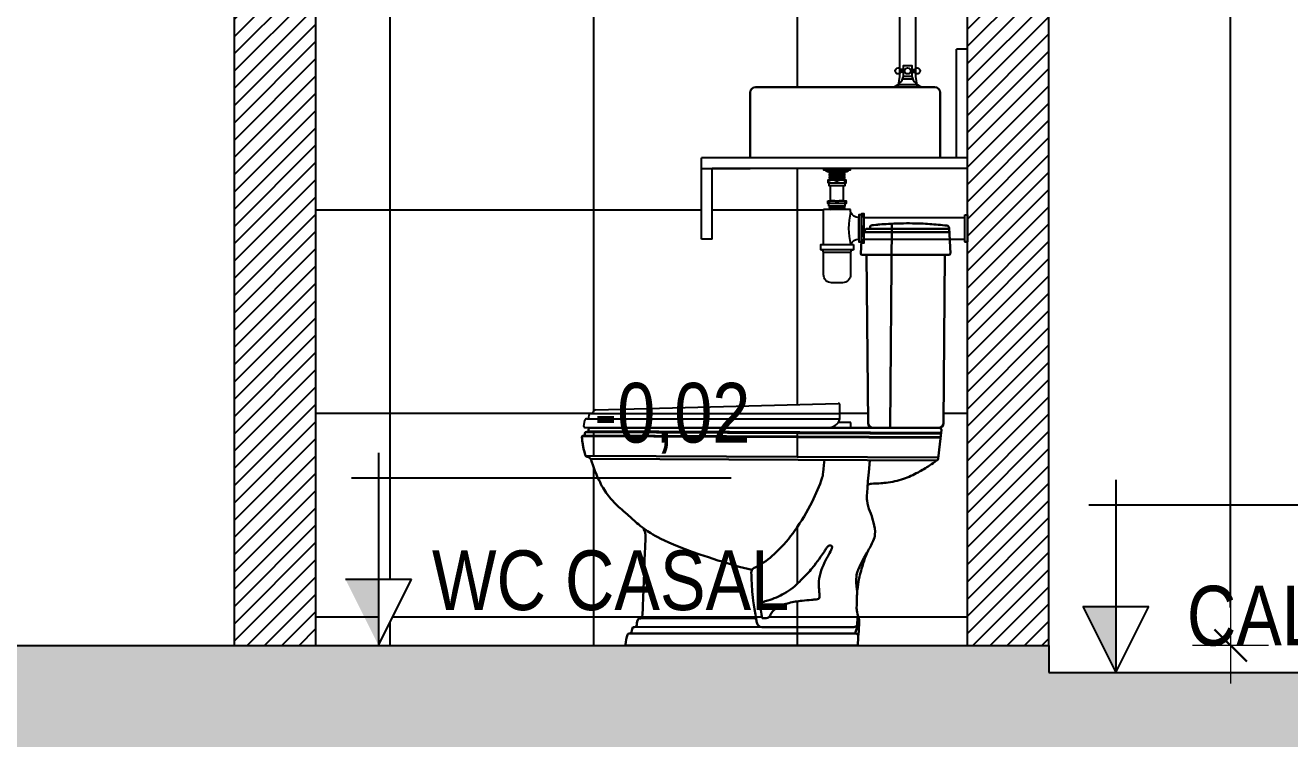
# Model space of a CAD drawing. Header units: millimetres. Extents: x -178 to 521, y -135 to 750.
# Drawn here: x -78.841 to -76.512, y 726.471 to 727.786 of the extents above; entities that cross this region are included whole.
import ezdxf
from ezdxf.enums import TextEntityAlignment as Align

# ---------------------------------------------------------------- set-up
doc = ezdxf.new("R2010")
doc.units = ezdxf.units.MM
doc.header["$LTSCALE"] = 20
doc.header["$MEASUREMENT"] = 0
doc.header["$PDSIZE"] = -5
doc.linetypes.add('CONTINU', pattern=[0])
doc.layers.get('0').update_dxf_attribs({"linetype": 'CONTINUOUS'})
doc.layers.get('Defpoints').update_dxf_attribs({"linetype": 'CONTINUOUS'})
for name, color, linetype in [('COTAS', 7, 'CONTINUOUS'), ('E-hatch', 8, 'CONTINUOUS'), ('E-pen-y', 2, 'CONTINUOUS'), ('E-txt-g', 3, 'CONTINUOUS'), ('IDECOR', 1, 'CONTINUOUS'), ('IPONTO', 2, 'CONTINUOUS')]:
    doc.layers.add(name, color=color, linetype=linetype)
for name, color, linetype, lineweight in [('E-Pen-C', 4, 'CONTINUOUS', 15), ('E-Pen-G', 3, 'CONTINUOUS', 30), ('E-Txt-W', 7, 'CONTINUOUS', 20), ('ICASA', 3, 'CONTINUOUS', 30)]:
    doc.layers.add(name, color=color, linetype=linetype, lineweight=lineweight)
doc.styles.add('F2', font='ARIALN.TTF')
doc.styles.add('REG60', font='romans.shx', dxfattribs={"width": 0.8, "height": 0.15})
doc.styles.add('REG80', font='romans.shx', dxfattribs={"width": 0.8, "height": 0.2})
doc.dimstyles.new('DIMENSION-1', dxfattribs={"dimtxt": 0.11, "dimasz": 0.07, "dimexe": 1, "dimexo": 0, "dimgap": 0.12, "dimtad": 1, "dimzin": 7, "dimdsep": 46, "dimtxsty": 'F2', "dimblk1": 'TRACO', "dimblk2": 'TRACO', "dimsah": 1, "dimcen": 1, "dimse1": 1, "dimse2": 1, "dimclrd": 256, "dimclre": 256, "dimclrt": 6, "dimadec": 0, "dimazin": 0, "dimtfac": 1, "dimtix": 1, "dimtmove": 2, "dimatfit": 3, "dimldrblk": 'TRACO', "dimfxl": 1, "dimtolj": 1, "dimtzin": 0, "dimarcsym": 0})

# ---------------------------------------------------------------- blocks, each defined once
blk = doc.blocks.new('TXT-AMB75')
at = {"layer": 'E-txt-g', "style": 'REG80', "width": 0.8, "flags": 8}
blk.add_attdef('TXT', text='', height=0.2, dxfattribs=at).set_placement((0.005463661478557924, 0.296436308342237), align=Align.CENTER)
at = {"layer": 'E-Txt-W', "style": 'REG60', "width": 0.8, "flags": 8}
blk.add_attdef('TXT', text='', height=0.15, dxfattribs=at).set_placement((0.005463661478557924, 0.02707014850066969), align=Align.CENTER)
blk = doc.blocks.new('VASO LATERAL')
at = {"layer": 'ICASA', "color": 8}
for p, q in [((0.2105321200656221, 0.7713477813616691), (0.2105321200656221, 0.7699474878619412)), ((0.2470823704713752, 0.4008826003203012), (0.2502196928769393, 0.7769527278375108)), ((0.3582049771107307, 0.7222977518468952), (0.3558612324356858, 0.7691726453488172)), ((0.1932330375093301, 0.7222977518468952), (0.1952191212310339, 0.7580472588393832)), ((0.1998780725011642, 0.7613094433262404), (0.3562543925367976, 0.7613094433262404)), ((0.2007146200655683, 0.7645924878619326), (0.2007146200655683, 0.7632537378618736)), ((0.2033921200656863, 0.7672699878618232), (0.207854620065504, 0.7672699878618232)), ((0.207854620065504, 0.7672699878618232), (0.3559563653100071, 0.7672699878618232)), ((0.3555308177233059, 0.719486543877565), (0.1959071968965276, 0.719486543877565)), ((0.2068170510024032, 0.4097913719259623), (0.2036776682400472, 0.719486543877565)), ((0.3455477492138783, 0.4098075214531036), (0.3481312113517419, 0.719486543877565)), ((0.3381576061335494, 0.4008826003203012), (-0.3045520390601411, 0.4008826003203012)), ((0.3365480623769912, 0.4008826003203012), (0.2158165886228147, 0.4008826003203012)), ((0.312538324772035, 0.4008826003203012), (0.3381576061335494, 0.4008826003203012)), ((0.3417175541612636, 0.397044887715424), (0.3357572162340006, 0.3443817073538185)), ((0.3400750222826758, 0.3825321279308582), (-0.3197226885472588, 0.3855973990940811)), ((0.3402307914061424, 0.3839084420836798), (-0.3166516995104445, 0.3869601697934968)), ((0.3409206234855304, 0.3900035245527533), (-0.3138415841508646, 0.3930454019053968)), ((0.3410905525197307, 0.3915049500566283), (-0.3090153432329004, 0.3945251952358149)), ((0.3359537358351048, 0.3461180765528979), (-0.3134990272094598, 0.3491352874249287)), ((0.3329618753027574, 0.3405719272092256), (-0.3046783631259729, 0.3440119071777872)), ((-0.003830307640797059, 0.05039068759253951), (-0.211135970686442, 0.05052758544286462)), ((0.01118983989543665, 0.03399454709779093), (-0.2222819328810743, 0.03414679510035512)), ((0.1807597567130728, 0.0338806396076734), (0.0116359391363261, 0.03398431816401626)), ((0.182249972440772, -0.0001203518953616367), (-0.2348135303866599, 0.0001550631424152016)), ((0.1837545726259435, 0.02188136527058759), (-0.2310739025626987, 0.02215505834544729)), ((0.182249972440772, -0.0001203518953616367), (0.185784842624102, -0.0001203518953616367))]:
    blk.add_line(p, q, dxfattribs=at)
for centre, radius, start, end in [((0.207854620065504, 0.7699474878619412), 0.002677500000000237, 270, 0), ((0.2132096200655127, 0.7713477813616691), 0.002677500000000237, 91.33221985386615, 180), ((0.2797227005871576, 0.1679043839865244), 0.6097654791761686, 93.37474567304776, 96.26815572798057), ((0.3514043001234626, 0.7689497987331606), 0.004462499999999999, 2.86240522615175, 84.81978186109691), ((0.1978924988268176, 0.7578987378618649), 0.0026775, 90, 176.8201698801254), ((0.1980310154199145, 0.7632562664888383), 0.002683605836990917, 267.0413149605865, 359.9460130557126), ((0.2033921200656863, 0.7645924878619326), 0.002677499999999327, 90, 180), ((0.1959071968965276, 0.7221640438775694), 0.0026775, 177.1375947738418, 270), ((0.3555308177233059, 0.7221640438775694), 0.0026775, 270, 2.86240522615175), ((0.2158165886228147, 0.4098826003203158), 0.009000000000000001, 180.5807879425781, 270), ((0.3365480623769912, 0.4098826003203158), 0.009000000000000001, 270, 359.5220275428508), ((0.3381576061335494, 0.3973126003203333), 0.00357, 355.699379553956, 90), ((0.331307281199301, 0.3447163481099551), 0.004462499999999999, 291.7635689332158, 355.699379553956), ((0.2126151345707825, 0.28914754379025), 0.008924999999999999, 86.95908539666375, 140.5581141539212), ((0.001629625319296224, 0.1340874091946489), 0.01, 119.8128154187781, 181.8173236203836), ((-0.003833609475819344, 0.04539068868280083), 0.005, 9.788739477926764, 89.96216375496498), ((0.0116420694696302, 0.04398431628499111), 0.01, 190.0991305169581, 269.9648757752145), ((0.1792243245194953, 0.02688435529910294), 0.005, 269.9621977354136, 355.3775812628688), ((0.1799450821028898, 0.04110301274715766), 0.007268175044979003, 276.4356889442449, 334.6513563154924), ((-0.2383280602116571, 0.001786112089916969), 0.001597355492945985, 178.3699810026578, 271.6915263072189), ((0.1837512737563287, 0.01688136635880255), 0.005, 355.5563353146697, 89.9621977354136), ((0.185784842624102, 0.001644120604737509), 0.0017644725, 270, 3.310821501249563)]:
    blk.add_arc(centre, radius, start, end, dxfattribs=at)
for points in [[(0.3518072136125596, 0.7733940722363286), (0.3201926407359537, 0.7763253924496212), (0.2884683444619753, 0.777607142146735), (0.2661392086647396, 0.7775124898208787), (0.2502196928769393, 0.7769527278375108), (0.2284713573051107, 0.7755121846331576), (0.2131473694550863, 0.774024557615121)], [(0.2130885974199686, 0.2980599765630814), (0.2399362693977167, 0.2997695234296316), (0.2718863530301263, 0.3068939267267297), (0.2986752635631404, 0.3189317130223799), (0.3200572397376931, 0.331706504131148), (0.3329618753029848, 0.3405719272092256)]]:
    blk.add_spline(points, degree=3, dxfattribs=at)
for points, knots in [([(-0.314321021520314, 0.3502056121855048), (-0.314321021520314, 0.3502056121855048), (-0.3166796930834295, 0.3603051798737624), (-0.3178521395120839, 0.365032592861894), (-0.3185864652373454, 0.3706262793538144), (-0.3203560935660477, 0.3802263039445961), (-0.3203715804882137, 0.3843532578372333), (-0.3197526841404539, 0.385947746712759), (-0.318531701089583, 0.3861600771355143), (-0.3165848252933898, 0.386861231441685), (-0.3151404631578458, 0.3884272132546585), (-0.3150045981492582, 0.3906678952989751), (-0.3144563622936545, 0.3928017227302689), (-0.3125121033174452, 0.3935134224169587), (-0.3097055483144828, 0.3938591647523708), (-0.3082788732242676, 0.3951492484462733), (-0.3083376596384966, 0.3964925282016338), (-0.3079213198925714, 0.3985944001204871), (-0.3066729231791356, 0.4006076674412498), (-0.3054325139792269, 0.4008143831487132), (-0.3045520390601411, 0.4008826003203012)], [471.7308916024088, 471.7308916024088, 471.7308916024088, 471.7308916024088, 472.1349125165615, 478.2686897053537, 488.4691376510617, 501.9545982442672, 502.9774006207317, 504.3453066467642, 506.3413727616466, 507.4931114469397, 508.8596739029438, 512.5112684009858, 514.2159502447857, 515.2421624143706, 519.0080431898014, 520.6295263060096, 523.3622718757492, 527.0346697792321, 528.2832211831143, 531.0736958601514, 531.0736958601514, 531.0736958601514, 531.0736958601514]), ([(-0.006717897523472516, 0.1395936658531127), (-0.02742383341821153, 0.1436235821876153), (-0.1632859112703642, 0.184856233129608), (-0.2119508041062232, 0.2195818918291934), (-0.2222118916167943, 0.2281690518137793), (-0.2342633727751178, 0.2394299444537182), (-0.2515546376241815, 0.2540953018652772), (-0.266454667012809, 0.2687501912381549), (-0.2798762279096678, 0.2863538438310798), (-0.2887900238142862, 0.30410814328377), (-0.2952266854699843, 0.3181821233459914), (-0.2991706660298092, 0.330300789822445), (-0.3027659945939973, 0.338635915516079), (-0.3040813304608179, 0.3441720419366447), (-0.3081687902656682, 0.346976229406323), (-0.3120288494774428, 0.3476142877082111), (-0.3138140390158384, 0.349397713849612), (-0.31426976305967, 0.3501195811485331), (-0.314321021520314, 0.3502056121855048)], [269.101576933666, 269.101576933666, 269.101576933666, 269.101576933666, 270.3207001886179, 276.3851300845929, 282.3657861807868, 312.3364999524823, 332.5228683824365, 357.1887622207803, 389.5469960961153, 407.2871140379496, 424.6245939853022, 442.1793699176868, 450.3867641299296, 455.7719289370641, 460.7719289370641, 466.1570937441986, 468.7009754393172, 469.0395165671328, 469.0395165671328, 469.0395165671328, 469.0395165671328]), ([(-0.003342055108319641, 0.1427639519234845), (-0.0003544979013128113, 0.1441941846688906), (0.01464040718472859, 0.1517004983180641), (0.04147432777857318, 0.1738538982266391), (0.07507472551763783, 0.2131498337482753), (0.1025231789728736, 0.2602866426959736), (0.1177809042198845, 0.2954292457321799), (0.1234539904241814, 0.3126579703840662), (0.1261903342703903, 0.3416874307744138)], [6.447640315002111, 6.447640315002111, 6.447640315002111, 6.447640315002111, 16.37611356902938, 56.76625040752825, 109.4348362917218, 171.0370293860099, 219.4776775333629, 224.3571632682554, 224.3571632682554, 224.3571632682554, 224.3571632682554]), ([(0.2098434221013434, 0.3405719272092256), (0.2037504892875717, 0.2771352303888079), (0.2055959083956935, 0.2520659269938506), (0.2140231107259609, 0.2434308761279453), (0.2209885923571022, 0.2062535614047647), (0.215602393141566, 0.1901066476417554), (0.2047565956977309, 0.1712967134059227), (0.2004122263194716, 0.1605402081306693), (0.1953458715029086, 0.1432590993343865), (0.1902785419947435, 0.125124093270756), (0.1878630665416807, 0.1094730665751058), (0.1860220848304692, 0.09486584779358509), (0.1864892377534346, 0.08242319374710405), (0.1855211381386965, 0.07332581721982478), (0.1855821047649755, 0.06462516398767093), (0.1907681715601797, 0.04416116901222722), (0.1887362437348514, 0.01649397209769177)], [725.7196191075024, 725.7196191075024, 725.7196191075024, 725.7196191075024, 740.2423156828405, 791.8760482574913, 810.1187738670737, 821.3146184154739, 842.1427936609036, 861.1564064002831, 886.1448649968944, 903.2560137541226, 925.2110778655701, 940.3875340865046, 955.249387062363, 966.6541487887403, 972.6373499088304, 973.1182421071467, 973.1182421071467, 973.1182421071467, 973.1182421071467]), ([(-0.2399247693329158, 0.001831549443522817), (-0.2394971738438159, 0.006944435705122487), (-0.2375876469843803, 0.01720077788206709), (-0.2361255071309785, 0.02058494170853464), (-0.2347547940835426, 0.02242477463573778), (-0.2313158044287462, 0.02131560983809777), (-0.2297767040040668, 0.02343071906796013), (-0.2290075607945852, 0.02618326597064424), (-0.2279812101760541, 0.02954554728182757), (-0.2272399651738084, 0.03387662225475196), (-0.2218276137496247, 0.03391435230435036), (-0.219599408458194, 0.0350733660793594), (-0.2187919115047094, 0.0435369877956191), (-0.2166898178602565, 0.04919326700883175), (-0.2130063110175939, 0.05005611647254682), (-0.2101285776561923, 0.04976849269053218), (-0.2093803581021945, 0.05206942824088401), (-0.2086296151153562, 0.05751044336875566), (-0.2079193150234602, 0.0814427109397684), (-0.2056197000201934, 0.1268070443758234), (-0.204962895786835, 0.1682564206472534), (-0.2033227548456722, 0.192082687473544), (-0.2030580255968886, 0.2015479575163681), (-0.2035073671029437, 0.2066995972953691), (-0.2041990192415284, 0.2097757561531353), (-0.2067741137973513, 0.2146170836189185)], [2.437350975804581, 2.437350975804581, 2.437350975804581, 2.437350975804581, 21.38429134854336, 24.06178031299957, 26.00701583224571, 31.81901046152792, 34.2851218741483, 36.68012051715239, 41.79783094350422, 45.99104259700753, 48.6626485880927, 57.46976667839701, 68.19055628922708, 70.10030279505284, 71.54534568458254, 77.39689697938508, 78.80414849643942, 81.21117038990495, 102.8570844014464, 171.9676766333751, 226.6203664624198, 246.0268027138002, 253.0287217244947, 258.7767993985581, 263.6104917636619, 263.6104917636619, 263.6104917636619, 263.6104917636619]), ([(0.01314778522053928, 0.05022795986576511), (0.01456123271258036, 0.05021397693838026), (0.01563658094936216, 0.05018297425510809), (0.01925517728953707, 0.05038064374468831), (0.02437884972776772, 0.05161735386457167), (0.02681734866108343, 0.05672788782919724), (0.03124856406178367, 0.06379933501909818), (0.04253842653359641, 0.07329096901673893), (0.06175266452008543, 0.07888790855872685), (0.08273316616235604, 0.08267211124450569), (0.09979057024041538, 0.08357564268442275), (0.1097747627140819, 0.08494445420774355), (0.1148166365930905, 0.08532139873398137), (0.1176875671139754, 0.08759227100824774), (0.1171445324530254, 0.09324729840534474), (0.1167560142091446, 0.1015139888847898), (0.1151033416710874, 0.1157362972072633), (0.1184582804726091, 0.1335892058884838), (0.1254900582207341, 0.1516008655551104), (0.1339031646289044, 0.1661530086040557), (0.1384357032215888, 0.1754852793816326), (0.1404787358853667, 0.1807293410034845), (0.1401437670581203, 0.1828142350515236), (0.1383245255449168, 0.184247131734196), (0.1359345604514459, 0.1846337907769566), (0.1333036684970779, 0.1835951392016568), (0.1316170921868292, 0.181486869031346), (0.1292917848693236, 0.1780101029410162), (0.1251931299027405, 0.1719549174920303), (0.1178594406007818, 0.1612490677138112), (0.1090934831336057, 0.1490209972699859), (0.09666627665340854, 0.1335771221382629), (0.08276380284472395, 0.1203617202980922), (0.06804550527066056, 0.1052825235270802), (0.05299916938950844, 0.09611551446835165), (0.03790018928724237, 0.08783735254507974), (0.02408132761136983, 0.08363849726140415), (0.01399391904031688, 0.08032890835750095), (0.00883245203657168, 0.07962426809456247), (0.006743838076985753, 0.07853086536988485), (0.006698831441084963, 0.07714662115165538), (0.006897538186180441, 0.07512109199876704), (0.008226971736789324, 0.0685167490527192), (0.009980432515234838, 0.06033012915111158), (0.01104101128520085, 0.05319806081649858), (0.01169509707004579, 0.05071856468259739), (0.01203828262281093, 0.05040445813290262), (0.01233722958225769, 0.05033208816109891), (0.01314778522053928, 0.05022795986576511)], [0, 0, 0, 0, 0.5662509298929008, 8.670679472603155, 11.12571967804168, 15.70517094467388, 24.2624185295713, 36.78631604655919, 58.52568353410567, 83.35156763101102, 100.8891253036831, 109.4843136047791, 113.8632439713725, 115.6523726588803, 119.784024112842, 129.073508626914, 141.7270388661362, 161.9494516737378, 182.9553290990097, 199.4757388688056, 212.2925363478313, 214.1168018995945, 216.2633201128022, 218.0490842410508, 220.7089488978801, 223.162421777974, 226.1597671740283, 228.6195252531082, 235.7645517349232, 248.055878711555, 267.5727620866031, 280.888850719789, 307.4382823024769, 325.0985875399378, 343.815809120543, 360.0117437056204, 376.5619401416287, 387.1706463563363, 391.4548340573928, 392.5435221056042, 393.6355525426201, 395.2220798346733, 398.8206600501575, 413.6462876231347, 420.2605943921314, 420.8271004023971, 421.0729416953951, 421.6341417519824, 421.6341417519824, 421.6341417519824, 421.6341417519824]), ([(0.2052816314687647, 0.1715205878148254), (0.205079489489421, 0.1712855838821952), (0.1867931050776264, 0.1402797518672969), (0.184725000303601, 0.1305449855184406), (0.1847637336058909, 0.1155944881652431), (0.1866283790702568, 0.09867702860549343)], [2.779135658336602, 2.779135658336602, 2.779135658336602, 2.779135658336602, 2.790357404067795, 6.281814171079134, 7.35172213057416, 7.35172213057416, 7.35172213057416, 7.35172213057416]), ([(-0.008365344855533863, 0.1337702795681253), (-0.008052293075266448, 0.1239038308129921), (-0.007161879017772321, 0.100899527156912), (-0.004594966521622723, 0.07801349021019632), (0.001093597180428674, 0.04624076783545661)], [8.488342104725618, 8.488342104725618, 8.488342104725618, 8.488342104725618, 38.09142440629453, 77.54386179721163, 77.54386179721163, 77.54386179721163, 77.54386179721163])]:
    blk.add_open_spline(points, degree=3, knots=knots, dxfattribs=at)
for points in [[(0.1868597456816445, 0.05419000809945373), (0.1872118280307262, 0.04011010456895292), (0.1868597456816445, 0.03778233395269126), (0.1842080616288371, 0.02648141060615217)], [(0.001093597180428674, 0.04624076783545661), (0.001312807335338562, 0.04497018764186578), (0.001546826061243678, 0.04363545244780198), (0.001797011058656039, 0.04223079842597599)], [(-0.2382809088094433, 0.0001894526660635165), (-0.2371284948813042, 9.445060243251646e-05), (-0.2359725059911995, 0.0001326825031355838), (-0.2348135303866599, 0.0001550631424152016)], [(0.1887362437348514, 0.01649397209769177), (0.1884051338031298, 0.01223326605588682), (0.1880117906887193, 0.007349531375325569), (0.1875463700900895, 0.001746023450209577)]]:
    blk.add_open_spline(points, degree=3, dxfattribs=at)
at = {"layer": 'IDECOR', "color": 8}
for p, q in [((-0.2949052759884268, 0.4341139851079561), (0.1518519496096218, 0.4457985136925799)), ((0.1549303850572272, 0.4215899351181633), (0.1549303850572272, 0.4427995392210278)), ((-0.3078772150804667, 0.4199643865896405), (-0.3069697494977532, 0.4251108796511289)), ((-0.3017161470043135, 0.4275899351181351), (0.1549303850572272, 0.4275899351181351)), ((-0.3169330033947659, 0.4035899135352565), (-0.3149015462247604, 0.415110879651138)), ((-0.3149422948429361, 0.4015899351181815), (0.1349303850572454, 0.4015899351181815)), ((-0.3100463473249562, 0.4175899351181442), (0.1545263029995425, 0.4175899351181442)), ((0.174930385057209, 0.4108826003202921), (0.1518227792489455, 0.4108826003202921)), ((0.174930385057209, 0.4008826003203012), (0.174930385057209, 0.4108826003202921))]:
    blk.add_line(p, q, dxfattribs=at)
for centre, radius, start, end in [((0.1519303850572982, 0.4427995392210278), 0.003, 0, 91.498177420525), ((-0.3108316383395646, 0.4204853311225634), 0.003, 259.2855686679536, 349.9999999999353), ((-0.3040153262386553, 0.4245899351182061), 0.003, 76.9924672426184, 169.9999999999353), ((-0.3026648513134802, 0.4304359780085178), 0.003, 256.9924672426183, 350.5007055367947), ((-0.2947745502426784, 0.4291156943222632), 0.005, 91.498177420525, 170.5007055367946), ((0.1349303850572454, 0.4215899351181633), 0.02, 270, 0), ((-0.3149330033948132, 0.4035899135352565), 0.002, 180, 269.7338186623059), ((-0.3119471229656625, 0.4145899351182152), 0.003, 79.28556866795354, 169.9999999999353)]:
    blk.add_arc(centre, radius, start, end, dxfattribs=at)
at = {"layer": 'IPONTO', "color": 8}
blk.add_point((0.0596751624727716, -0.0001203518953616367), dxfattribs=at)
blk = doc.blocks.new('TRACO')
at = {"layer": 'E-Pen-C'}
for p, q in [((0, 0.9999999999999982), (0, -0.9999999999999982)), ((-1, 1.77635683940025e-15), (1, 1.77635683940025e-15))]:
    blk.add_line(p, q, dxfattribs=at)
at = {"layer": 'E-Pen-G'}
blk.add_line((-0.4242640687119348, -0.4242640687119223), (0.4242640687119348, 0.4242640687119259), dxfattribs=at)
blk = doc.blocks.new('*D473')
at = {"linetype": 'Continuous', "lineweight": -2}
blk.add_line((-76.62066188447912, 726.7131904205211), (-76.62066188447912, 729.573190420521), dxfattribs=at)
at = {"layer": 'Defpoints', "color": 0, "linetype": 'Continuous'}
for p in [(-77.1053760370146, 729.643190420521), (-76.62066188447912, 729.643190420521), (-76.95537603701496, 726.643190420521)]:
    blk.add_point(p, dxfattribs=at)
at = {"linetype": 'Continuous', "lineweight": -2, "xscale": 0.07, "yscale": 0.07, "zscale": 0.07}
for p, rotation in [((-76.62066188447912, 729.643190420521), 90), ((-76.62066188447912, 726.643190420521), 270)]:
    blk.add_blockref('TRACO', p, dxfattribs=dict(at, rotation=rotation))
at = {"color": 6, "linetype": 'Continuous', "insert": (-76.79682491312862, 728.143190420521), "char_height": 0.11, "attachment_point": 5, "rotation": 90, "style": 'F2'}
blk.add_mtext('\\A1;3.00', dxfattribs=at)

msp = doc.modelspace()

# ---------------------------------------------------------------- hatches: boundary and pattern name
h = msp.add_hatch()
h.set_pattern_fill('ANSI37,_O', color=8, scale=3, angle=-45.00000000000001)
h.set_pattern_definition([(0, (-81.1685527121708, 19.82070320272396), (1.110223024625157e-16, 0.375), []), (90, (-81.1685527121708, 19.82070320272396), (-0.375, 1.110223024625157e-16), [])])
h.paths.add_polyline_path([(-77.1053760370146, 729.143190420521), (-77.1053760370146, 729.643190420521), (-78.30537603701441, 729.6431904205209), (-78.30537603701441, 726.6431904205211), (-78.18998340194699, 726.6431904205211), (-78.18998340194699, 726.7651181005209), (-78.12901956194723, 726.7651181005209), (-78.18998340194695, 726.6431904205211), (-77.1053760370146, 726.6431904205211), (-77.1053760370146, 727.3868036225646), (-77.11037428701502, 727.3868036225646), (-77.11037428701502, 727.3918031225645), (-77.29538053701481, 727.3918031225645), (-77.29538053701481, 727.3848038225645), (-77.29638043701425, 727.3848038225645), (-77.30537953701469, 727.3848038225645), (-77.30537953701469, 727.3918031225645, 0.3027756377327978), (-77.32037803701441, 727.3818041225644), (-77.31537853701457, 727.3818041225644), (-77.31537853701457, 727.3718051225643), (-77.31546325447334, 727.3718058403927, 0.4693003416498489), (-77.3203780370145, 727.3658898728138), (-77.3203780370145, 727.3263096725647, -0.4142135623730951), (-77.33537653701433, 727.3113111725648), (-77.355374537015, 727.3113111725648, -0.4142135623730951), (-77.37037303701482, 727.3263096725647), (-77.37037303701482, 727.3677228079715, 0.3659886482432102), (-77.37537253701475, 727.3718051225645), (-77.37537253701475, 727.3818041225644), (-77.37037303701482, 727.3818041225644), (-77.37037303701482, 727.4462976725648), (-77.35737433701479, 727.4462976725648), (-77.3598740870143, 727.4477975225649), (-77.35737433701479, 727.4492973725647), (-77.36237383701382, 727.4522970725649), (-77.36037403701494, 727.4522970725649), (-77.36037403701494, 727.4572965725648), (-77.36237383701473, 727.4572965725648), (-77.36237383701473, 727.4622960725648), (-77.35737433701479, 727.4622960725648), (-77.35737433701479, 727.4905542475711), (-77.36037403701494, 727.4905542475711), (-77.36437363701452, 727.500553247571), (-77.35737433701479, 727.500553247571), (-77.36037403701494, 727.5023530675716), (-77.36037403701494, 727.5020530975711), (-77.3598740870143, 727.5020530975711), (-77.35737433701479, 727.5035529475712), (-77.3598740870143, 727.505052797571), (-77.35737433701479, 727.5065526475711), (-77.3598740870143, 727.5080524975712), (-77.35737433701479, 727.509552347571), (-77.36437363701452, 727.5137519275719), (-77.36437363701452, 727.5175515475712, -0.2360679774911414), (-77.36837323701447, 727.5195513475711), (-77.37037303701482, 727.5195513475711), (-77.57537603704122, 727.5215511475711), (-77.57537603704122, 727.3915511475712), (-77.59537603704166, 727.3915511475712), (-77.59537603704166, 727.5415511475711), (-77.50537603701423, 727.5415511475711), (-77.505376037014, 727.661551147571, -0.4142135623730951), (-77.49537603701401, 727.671551147571), (-77.24287580840316, 727.671551147571, 0.09901963226392604), (-77.23287579618116, 727.6765511475711), (-77.2330497870148, 727.6765511475711), (-77.23305899991598, 727.6764098454056, 0.1643612515535706), (-77.2228757870148, 727.6915511689594), (-77.2228757870148, 727.6990511475711), (-77.22787578695215, 727.6990511475711, -0.7914183212873883), (-77.23846595701502, 727.7015511475712, -0.5575365142196455), (-77.23037578701451, 727.7065511476338), (-77.23037578701451, 727.921551147571), (-77.36037578701462, 727.921551147571), (-77.36037578701462, 727.951551147571), (-77.20037578701476, 727.951551147571), (-77.20037578701476, 727.7065511476338, -0.5575365142196455), (-77.19228561701425, 727.7015511475712, -0.5575365142196455), (-77.20037578701476, 727.6965511475086), (-77.20037578701476, 727.691551147571), (-77.19815929876032, 727.6767745592066, 0.1022175948920222), (-77.18787576562612, 727.671551147571), (-77.165376037015, 727.671551147571, -0.4142135623730951), (-77.155376037015, 727.661551147571), (-77.15537603701478, 727.5415511475709), (-77.12537603701503, 727.5415511475709), (-77.12537603701503, 727.7415511475712), (-77.1053760370146, 727.7415511475712), (-77.1053760370146, 728.6431904205209)])
h.paths.add_polyline_path([(-77.14943806479529, 727.0529904914504), (-77.14685460265753, 727.3626695138748), (-77.29130814576922, 727.3626695138748), (-77.2881687630068, 727.0529743419232, 0.4112477097190078), (-77.27916922538644, 727.0440655703176), (-77.15843775163226, 727.0440655703176, 0.4117722959591565)], flags=16)
edge = h.paths.add_edge_path(flags=16)
edge.add_line((-77.15682820787568, 727.0440655703176), (-77.18244748923723, 727.0440655703176))
edge.add_line((-77.18244748923723, 727.0440655703176), (-77.79953785306941, 727.0440655703176))
edge.add_spline(control_points=[(-77.79953785306941, 727.0440655703176), (-77.8004183279885, 727.043997353146), (-77.8016587371884, 727.0437906374385), (-77.80290713390184, 727.0417773701178), (-77.80332347364777, 727.0396754981989), (-77.80326951675129, 727.0384425737614), (-77.80381627284629, 727.0378508161152), (-77.80400115724193, 727.037708165233)], knot_values=[519.6674597589912, 519.6674597589912, 519.6674597589912, 519.6674597589912, 522.4579344360283, 523.7064858399104, 527.3788837433933, 530.111629313133, 531.0736958601514, 531.0736958601514, 531.0736958601514, 531.0736958601514], degree=3, periodic=0)
edge.add_line((-77.80400115724188, 727.0377081652331), (-77.15389526148967, 727.0346879200539))
edge.add_line((-77.15389526148967, 727.0346879200539), (-77.15328085524914, 727.0400940863917))
edge.add_arc((-77.15682820787568, 727.0404955703176), 0.00356999999995959, 353.5428288146566, 450)
h.paths.add_polyline_path([(-77.34313386439949, 727.0889814836897, -0.4218930753911387), (-77.34005542895197, 727.0859825092183), (-77.34005542895201, 727.0647729051153, -0.4142135623721131), (-77.36005542895201, 727.0447729051155), (-77.81227146755978, 727.0447729051155), (-77.80988736023397, 727.0582938496485, -0.3639702342674574), (-77.80693293697493, 727.0607729051155), (-77.80503216133376, 727.0607729051155, 0.2906463908024794), (-77.80286302908979, 727.0631473565868), (-77.80195556350697, 727.0682938496485, -0.3639702342669633), (-77.79900114024792, 727.0707729051155), (-77.79670196101333, 727.0707729051155, 0.2776315650538215), (-77.79469180242118, 727.0731238416234, -0.3590491395909559), (-77.78989108999784, 727.0772969551053)], flags=16)
h.paths.add_polyline_path([(-77.15491079172659, 727.0257150979281), (-77.15475502260313, 727.027091412081), (-77.81163751351971, 727.0301431397908), (-77.81470850255653, 727.0287803690914)], flags=16)
edge = h.paths.add_edge_path(flags=16)
edge.add_spline(control_points=[(-77.30624957027442, 726.659676942095), (-77.30421764244909, 726.6873441390095), (-77.3094037092443, 726.7078081339849), (-77.30946467587057, 726.7165087872171), (-77.30849657625583, 726.7256061637444), (-77.30884544654442, 726.7348983507234), (-77.30847211557465, 726.7405211017954), (-77.30835743493832, 726.7418599986095)], knot_values=[935.7044203331734, 935.7044203331734, 935.7044203331734, 935.7044203331734, 936.1853125314897, 942.1685136515798, 953.5732753779571, 968.4351283538155, 973.1182421071466, 973.1182421071466, 973.1182421071466, 973.1182421071466], degree=3, periodic=0)
edge = h.paths.add_edge_path(flags=16)
edge.add_line((-77.48334987487291, 726.6771672881613), (-77.31422605729728, 726.6770636096049))
edge.add_arc((-77.31504073190644, 726.6842859827444), 0.007268175045019274, 276.4356889367576, 334.6513563160991)
edge.add_spline(control_points=[(-77.30847234111361, 726.6811742933515), (-77.3088837558662, 726.6778976304752), (-77.30960638312978, 726.6746565115845), (-77.31077775238043, 726.6696643806034)], knot_values=[973.1775226050013, 973.1775226050013, 973.1775226050013, 973.1775226050013, 973.1800216201402, 973.1800216201402, 973.1800216201402, 973.1800216201402], degree=3, periodic=0)
edge.add_arc((-77.3157315595228, 726.668986298899), 0.005000000000028856, -60.84979440118599, 7.794261390537372, ccw=False)
edge.add_arc((-77.31123454025294, 726.6600643363561), 0.005000000000012612, -4.53195981613419, 114.34958892486699, ccw=False)
edge.add_spline(control_points=[(-77.30743944391918, 726.6449289934475), (-77.30697402332055, 726.6505325013726), (-77.30658068020614, 726.6554162360532), (-77.30624957027442, 726.659676942095)], knot_values=[973.1743644812082, 973.1743644812082, 973.1743644812082, 973.1743644812082, 973.2581438786983, 973.2581438786983, 973.2581438786983, 973.2581438786983], degree=3, periodic=0)
edge.add_arc((-77.3109696868831, 726.6613233529553), 0.005000000000012611, 340.7281679941603, 483.0969595873089)
edge.add_arc((-77.3157614894898, 726.6700673252964), 0.005000000000028856, 294.3495889249366, 355.377581257879)
edge.add_spline(control_points=[(-77.31077775238043, 726.6696643806034), (-77.30960638312978, 726.6746565115845), (-77.3088837558662, 726.6778976304752), (-77.30847234111361, 726.6811742933515)], knot_values=[973.1775226050013, 973.1775226050013, 973.1775226050013, 973.1775226050013, 973.1800216201402, 973.1800216201402, 973.1800216201402, 973.1800216201402], degree=3, periodic=0)
edge.add_arc((-77.31504073190644, 726.6842859827444), 0.007268175045019273, 276.4356889367576, 334.6513563160991, ccw=False)
edge.add_line((-77.31422605729728, 726.6770636096049), (-77.48334987487291, 726.6771672881613))
edge.add_arc((-77.48334374453962, 726.6871672862823), 0.01000000000000206, 190.0249881790938, 269.9648757753609, ccw=False)
edge.add_spline(control_points=[(-77.49318880295061, 726.6854137684232), (-77.49343898794802, 726.6868184224451), (-77.49367300667393, 726.6881531576391), (-77.49389221682884, 726.6894237378327)], knot_values=[102.0202435520122, 102.0202435520122, 102.0202435520122, 102.0202435520122, 103.6983218112883, 103.6983218112883, 103.6983218112883, 103.6983218112883], degree=3, periodic=0)
edge.add_arc((-77.48334374453962, 726.6871672862823), 0.01000000000000206, 190.0620599443102, 269.9648757753609)
edge = h.paths.add_edge_path(flags=16)
edge.add_spline(control_points=[(-77.72979934439593, 726.6433380331397), (-77.73095832000047, 726.6433156525004), (-77.73211430889057, 726.6432774205997), (-77.73326672281871, 726.6433724226633)], knot_values=[2.206179836098179, 2.206179836098179, 2.206179836098179, 2.206179836098179, 6.10926952045719, 6.10926952045719, 6.10926952045719, 6.10926952045719], degree=3, periodic=0)
edge.add_arc((-77.73331387422094, 726.6449690820872), 0.001597355492928896, 172.3550028805599, 270.88515718064036, ccw=False)
edge.add_spline(control_points=[(-77.72605971657147, 726.665338028343), (-77.72723915700264, 726.6648002253078), (-77.72976182478162, 726.6655792666355), (-77.73111132114025, 726.6637679117058), (-77.73257346099365, 726.6603837478793), (-77.73448298785308, 726.6501274057024), (-77.73491058334218, 726.6450145194408)], knot_values=[2.437350975804584, 2.437350975804584, 2.437350975804584, 2.437350975804584, 8.08783099148869, 10.03306651073483, 12.71055547519104, 31.65749584792982, 31.65749584792982, 31.65749584792982, 31.65749584792982], degree=3, periodic=0)
edge.add_arc((-77.73331387422094, 726.6449690820872), 0.001597355492928895, 175.3624919209411, 270.8851571806404)
edge = h.paths.add_edge_path(flags=16)
edge.add_line((-77.80848484122387, 726.9923182574222), (-77.1594425306665, 726.9893029534197))
edge.add_arc((-77.16367853281001, 726.9878993181072), 0.004462500000045455, -41.86663375421023, 18.33305386295808, ccw=False)
edge.add_spline(control_points=[(-77.2818972165893, 726.9412429465604), (-77.27293171068197, 726.941578545051), (-77.25305685780408, 726.9423225042538), (-77.22375251306212, 726.9485870871248), (-77.19739937332491, 726.9610296735624), (-77.17737391288352, 726.9729970630411), (-77.16629865479007, 726.9807590168095), (-77.16202393870628, 726.9837548972065)], knot_values=[0, 0, 0, 0, 0.02690204529610521, 0.05963681223368503, 0.08900608233775094, 0.1139135951200782, 0.1295700744633502, 0.1295700744633502, 0.1295700744633502, 0.1295700744633502], degree=3, periodic=0)
edge.add_line((-77.16202393870644, 726.9837548972065), (-77.36879547973888, 726.9848704007716))
edge.add_spline(control_points=[(-77.36879547973888, 726.9848704007717), (-77.37153182358509, 726.9558409403813), (-77.37720490978938, 726.9386122157294), (-77.3924626350364, 726.9034696126932), (-77.41991108849163, 726.8563328037455), (-77.4535114862307, 726.8170368682239), (-77.48034540682454, 726.7948834683153), (-77.49534031191058, 726.7873771546662), (-77.49832786911759, 726.7859469219208)], knot_values=[6.447640315002104, 6.447640315002104, 6.447640315002104, 6.447640315002104, 11.32712604989464, 59.76777419724758, 121.3699672915357, 174.0385531757292, 214.4286900142281, 224.3571632682554, 224.3571632682554, 224.3571632682554, 224.3571632682554], degree=3, periodic=0)
edge.add_arc((-77.49335618868994, 726.7772703791919), 0.01000000000002417, 119.8128154173444, 181.8905972681214)
edge.add_spline(control_points=[(-77.49390331772452, 726.6894857466269), (-77.49958268909913, 726.721213478672), (-77.50214802409059, 726.7440910503509), (-77.50303810708454, 726.7670868008103), (-77.5033511588648, 726.7769532495654)], knot_values=[8.488342104725618, 8.488342104725618, 8.488342104725618, 8.488342104725618, 47.91510406337925, 77.51818636494816, 77.51818636494816, 77.51818636494816, 77.51818636494816], degree=3, periodic=0)
edge.add_arc((-77.49335618868994, 726.7772703791919), 0.01000000000002416, 146.5900531460046, 181.8906993320214, ccw=False)
edge.add_spline(control_points=[(-77.50170371153274, 726.7827766358504), (-77.52240964742748, 726.7868065521849), (-77.65827172527963, 726.8280392031269), (-77.70693661811549, 726.8627648618265), (-77.71719770562606, 726.871352021811), (-77.72924918678439, 726.882612914451), (-77.74654045163345, 726.8972782718625), (-77.76144048102208, 726.9119331612354), (-77.77486204191894, 726.9295368138283), (-77.7822677389892, 726.94428731573), (-77.78523836521609, 726.9505845114261), (-77.78596529717346, 726.9521692350477)], knot_values=[269.101576933666, 269.101576933666, 269.101576933666, 269.101576933666, 270.3207001886179, 276.3851300845929, 282.3657861807868, 312.3364999524823, 332.5228683824365, 357.1887622207803, 389.5469960961153, 407.2871140379496, 413.2153245376527, 413.2153245376527, 413.2153245376527, 413.2153245376527], degree=3, periodic=0)
edge.add_spline(control_points=[(-77.78596529717346, 726.9521692350477), (-77.78736433024964, 726.9552191501613), (-77.79075498061113, 726.963031974761), (-77.79415648003908, 726.9734837598197), (-77.79775180860327, 726.9818188855133), (-77.79871946203487, 726.9858916488765), (-77.7996495219606, 726.9871749210183), (-77.79966417713565, 726.987194877175)], knot_values=[413.2153245376527, 413.2153245376527, 413.2153245376527, 413.2153245376527, 424.6245939853022, 442.1793699176868, 450.3867641299296, 455.7719289370641, 455.8573619737036, 455.8573619737036, 455.8573619737036, 455.8573619737036], degree=3, periodic=0)
edge.add_spline(control_points=[(-77.79966417713565, 726.987194877175), (-77.80050722148927, 726.9883428624561), (-77.80318011091845, 726.990163415589), (-77.80666232444722, 726.9907390169282), (-77.8082025928363, 726.9920277346728), (-77.80848484126575, 726.9923182574706)], knot_values=[455.8573619737036, 455.8573619737036, 455.8573619737036, 455.8573619737036, 460.7719289370641, 466.1570937441986, 467.5208360745361, 467.5208360745361, 467.5208360745361, 467.5208360745361], degree=3, periodic=0)
edge = h.paths.add_edge_path(flags=16)
edge.add_spline(control_points=[(-77.48183802878873, 726.693410929863), (-77.48042458129669, 726.6933969469356), (-77.4793492330599, 726.6933659442524), (-77.47573063671973, 726.693563613742), (-77.4706069642815, 726.6948003238618), (-77.46816846534819, 726.6999108578265), (-77.46373724994748, 726.7069823050164), (-77.45244738747567, 726.716473939014), (-77.43323314948918, 726.722070878556), (-77.41225264784691, 726.7258550812418), (-77.39519524376885, 726.7267586126817), (-77.38521105129519, 726.728127424205), (-77.38016917741618, 726.7285043687313), (-77.3772982468953, 726.7307752410055), (-77.37784128155624, 726.7364302684026), (-77.37822979980012, 726.7446969588821), (-77.37988247233818, 726.7589192672045), (-77.37652753353666, 726.7767721758858), (-77.36949575578853, 726.7947838355524), (-77.36108264938036, 726.8093359786013), (-77.35655011078768, 726.8186682493789), (-77.3545070781239, 726.8239123110008), (-77.35484204695115, 726.8259972050488), (-77.35666128846435, 726.8274301017315), (-77.35905125355782, 726.8278167607742), (-77.36168214551219, 726.8267781091989), (-77.36336872182244, 726.8246698390286), (-77.36569402913995, 726.8211930729383), (-77.36979268410653, 726.8151378874893), (-77.37712637340849, 726.8044320377111), (-77.38589233087566, 726.7922039672673), (-77.39831953735586, 726.7767600921355), (-77.41222201116454, 726.7635446902954), (-77.42694030873861, 726.7484654935243), (-77.44198664461976, 726.7392984844656), (-77.45708562472203, 726.7310203225423), (-77.4709044863979, 726.7268214672587), (-77.48099189496895, 726.7235118783548), (-77.4861533619727, 726.7228072380918), (-77.48824197593228, 726.7217138353672), (-77.48828698256818, 726.7203295911489), (-77.48808827582309, 726.718304061996), (-77.48675884227248, 726.71169971905), (-77.48500538149403, 726.7035130991484), (-77.48394480272407, 726.6963810308138), (-77.48329071693922, 726.6939015346799), (-77.48294753138646, 726.6935874281302), (-77.48264858442701, 726.6935150581584), (-77.48183802878873, 726.693410929863)], knot_values=[0, 0, 0, 0, 0.5662509298929008, 8.670679472603155, 11.12571967804168, 15.70517094467388, 24.2624185295713, 36.78631604655919, 58.52568353410567, 83.35156763101102, 100.8891253036831, 109.4843136047791, 113.8632439713725, 115.6523726588803, 119.784024112842, 129.073508626914, 141.7270388661362, 161.9494516737378, 182.9553290990097, 199.4757388688056, 212.2925363478313, 214.1168018995945, 216.2633201128022, 218.0490842410508, 220.7089488978801, 223.162421777974, 226.1597671740283, 228.6195252531082, 235.7645517349232, 248.055878711555, 267.5727620866031, 280.888850719789, 307.4382823024769, 325.0985875399378, 343.815809120543, 360.0117437056204, 376.5619401416287, 387.1706463563363, 391.4548340573928, 392.5435221056042, 393.6355525426201, 395.2220798346733, 398.8206600501575, 413.6462876231347, 420.2605943921314, 420.8271004023971, 421.0729416953951, 421.6341417519824, 421.6341417519824, 421.6341417519824, 421.6341417519824], degree=3, periodic=0)
edge = h.paths.add_edge_path(flags=16)
edge.add_spline(control_points=[(-77.30835743493901, 726.7418599986028), (-77.31022208040338, 726.7587774581625), (-77.31026081370567, 726.7737279555157), (-77.30819270893164, 726.7834627218646), (-77.28990632451985, 726.8144685538795), (-77.2897041825405, 726.8147035578121)], knot_values=[2.779135658336603, 2.779135658336603, 2.779135658336603, 2.779135658336603, 3.849043617831629, 7.340500384842968, 7.351722130574161, 7.351722130574161, 7.351722130574161, 7.351722130574161], degree=3, periodic=0)
at = {"layer": 'COTAS', "linetype": 'CONTINU'}
h = msp.add_hatch(dxfattribs=at)
h.set_pattern_fill('ANSI38', color=8, scale=0.25, style=0)
h.set_pattern_definition([(45, (-81.1685527121708, 19.82070320272396), (-0.02209708691207961, 0.02209708691207961), []), (135, (-81.1685527121708, 19.82070320272396), (-0.06629126073623882, 0.02209708691207962), [0.078125, -0.046875])])
h.paths.add_polyline_path([(-75.01550404404011, 726.143190420521), (-75.01550404404011, 726.543190420521), (-76.35537603701403, 726.5431904205209), (-76.35537603701403, 726.593190420521), (-76.95537603701496, 726.593190420521), (-76.95537603701496, 726.6431904205211), (-82.79420533467342, 726.643190420521), (-82.79420533467342, 726.143190420521)])
at = {"layer": 'E-hatch'}
h = msp.add_hatch(dxfattribs=at)
h.set_pattern_fill('ANSI31', color=256, scale=0.18, style=0)
h.set_pattern_definition([(45, (-2.126806458985328, -9.252267909057082), (-0.01590990257669732, 0.01590990257669732), [])])
h.paths.add_polyline_path([(-81.10537603701422, 729.3431904205208), (-81.25537603701477, 729.343190420521), (-81.25537603701477, 726.643190420521), (-81.10537603701422, 726.643190420521)])
h.paths.add_polyline_path([(-82.1553760370144, 729.343190420521), (-82.30537603701404, 729.3431904205211), (-82.30537603701404, 726.643190420521), (-82.1553760370144, 726.643190420521)])
h.paths.add_polyline_path([(-82.1553760370144, 731.043190420521), (-82.30537603701404, 731.043190420521), (-82.30537603701404, 729.743190420521), (-82.1553760370144, 729.743190420521)])
h.paths.add_polyline_path([(-78.30537603701441, 732.143190420521), (-78.45537603701405, 732.143190420521), (-78.45537603701405, 730.6431904205211), (-78.1553760370144, 730.6431904205211), (-78.30537603701441, 730.7931904205211)])
h.paths.add_polyline_path([(-76.95537603701496, 732.1431904205211), (-77.1053760370146, 732.1431904205211), (-77.1053760370146, 730.7931904205211), (-77.2553760370147, 730.6431904205211), (-76.95537603701496, 730.6431904205211)])
h.paths.add_polyline_path([(-76.95537603701496, 730.2431904205212), (-77.1053760370146, 730.243190420521), (-77.1053760370146, 729.7431904205212), (-76.95537603701496, 729.7431904205212)])
h.paths.add_polyline_path([(-78.30537603701441, 730.2431904205212), (-78.45537603701405, 730.2431904205212), (-78.45537603701405, 729.7431904205212), (-78.30537603701441, 729.7431904205212)])
h.paths.add_polyline_path([(-78.45537603701405, 730.0461617189796), (-78.75537603701423, 730.0461617189796), (-78.75537603701422, 730.1882126518987), (-78.90537603701387, 730.2188505622976), (-78.90537603701387, 729.9520148807269), (-78.45537603701405, 729.9520148807268)])
h.paths.add_polyline_path([(-78.30537603701441, 729.3431904205208), (-78.45537603701405, 729.343190420521), (-78.45537603701405, 726.6431904205211), (-78.30537603701441, 726.6431904205211)])
h.paths.add_polyline_path([(-76.95537603701496, 729.3431904205208), (-77.1053760370146, 729.343190420521), (-77.1053760370146, 729.1431904205211), (-76.95537603701496, 729.143190420521)])
h.paths.add_polyline_path([(-76.95537603701496, 728.643190420521), (-77.1053760370146, 728.6431904205209), (-77.1053760370146, 727.4362986725647), (-77.10537478701508, 727.4362986725647), (-77.10537478701417, 727.3868036225646), (-77.1053760370146, 726.6431904205211), (-76.95537603701496, 726.6431904205211)])
h.paths.add_polyline_path([(-75.30537603701404, 729.543190420521), (-75.50537603701459, 729.543190420521), (-75.50537603701459, 729.4931904205208), (-75.45537603701459, 729.4931904205208), (-75.45537603701459, 726.543190420521), (-75.30537603701404, 726.543190420521)])

# ---------------------------------------------------------------- linework, layer by layer
at = {"color": 5, "linetype": 'Continuous'}
for p, q in [((-78.45537603701405, 726.6431904205211), (-78.45537603701405, 729.643190420521)), ((-78.30537603701441, 726.6431904205211), (-78.30537603701441, 729.643190420521)), ((-77.1053760370146, 726.6431904205211), (-77.1053760370146, 728.6431904205209)), ((-76.95537603701496, 726.6431904205211), (-76.95537603701496, 728.643190420521))]:
    msp.add_line(p, q, dxfattribs=at)
at = {"color": 8}
for p, q in [((-77.2228757870148, 727.704051147571), (-77.22787578701491, 727.704051147571)), ((-77.2228757870148, 727.6990511475711), (-77.22787578701491, 727.6990511475711)), ((-77.20787578701447, 727.704051147571), (-77.20287578701436, 727.704051147571)), ((-77.20787578701447, 727.6990511475711), (-77.20287578701436, 727.6990511475711)), ((-77.24287578701433, 727.671551147571), (-77.18787578701495, 727.671551147571)), ((-77.2330497870148, 727.6765511475711), (-77.19769178701472, 727.6765511475711)), ((-77.20575978701481, 727.6865511475709), (-77.22483378701463, 727.6865511475709)), ((-77.59537603704075, 727.5215511475711), (-77.50537603701514, 727.5215511475711)), ((-77.3263774370148, 727.5175515475711), (-77.36437363701452, 727.5175515475711)), ((-77.36437363701452, 727.5155517475711), (-77.36437363701452, 727.5175515475711)), ((-77.3263774370148, 727.5155517475711), (-77.36437363701452, 727.5155517475711)), ((-77.33087698701502, 727.514051897571), (-77.3598740870143, 727.514051897571)), ((-77.33087698701502, 727.5110521975711), (-77.3598740870143, 727.5110521975711)), ((-77.33337673701453, 727.5125520475711), (-77.35737433701479, 727.5125520475711)), ((-77.33337673701453, 727.509552347571), (-77.35737433701479, 727.509552347571)), ((-77.3263774370148, 727.5155517475711), (-77.3263774370148, 727.5175515475711)), ((-77.36037403701494, 727.496553647571), (-77.36237383701473, 727.496553647571)), ((-77.36037403701494, 727.496553647571), (-77.36037403701494, 727.4995533475711)), ((-77.33087698701502, 727.5080524975712), (-77.3598740870143, 727.5080524975712)), ((-77.33087698701502, 727.505052797571), (-77.3598740870143, 727.505052797571)), ((-77.33087698701502, 727.5020530975711), (-77.3598740870143, 727.5020530975711)), ((-77.33337673701453, 727.5065526475711), (-77.35737433701479, 727.5065526475711)), ((-77.33337673701453, 727.5035529475712), (-77.35737433701479, 727.5035529475712)), ((-77.35737433701479, 727.4622960725648), (-77.35737433701479, 727.4905542475711)), ((-77.34637543701456, 727.496553647571), (-77.34637543701456, 727.4995533475711)), ((-77.34437563701476, 727.496553647571), (-77.34637543701456, 727.496553647571)), ((-77.34437563701476, 727.496553647571), (-77.34437563701476, 727.4995533475711)), ((-77.33337673701453, 727.4622960725648), (-77.33337673701453, 727.4905542475711)), ((-77.33037703701439, 727.496553647571), (-77.33037703701439, 727.4995533475711)), ((-77.32837723701459, 727.496553647571), (-77.33037703701439, 727.496553647571)), ((-77.3203780370145, 727.4462976725648), (-77.37037303701482, 727.4462976725648)), ((-77.37037303701482, 727.3818041225644), (-77.37037303701482, 727.4462976725648)), ((-77.36037403701494, 727.4582964725647), (-77.36037403701494, 727.4612961725649)), ((-77.36037403701494, 727.4522970725649), (-77.36037403701494, 727.4572965725648)), ((-77.33037703701439, 727.4522970725649), (-77.36037403701494, 727.4522970725649)), ((-77.33087698701502, 727.4507972225648), (-77.3598740870143, 727.4507972225648)), ((-77.33087698701502, 727.4477975225649), (-77.3598740870143, 727.4477975225649)), ((-77.33337673701453, 727.4492973725647), (-77.35737433701479, 727.4492973725647)), ((-77.34637543701456, 727.4582964725647), (-77.34637543701456, 727.4612961725649)), ((-77.34437563701476, 727.4582964725647), (-77.34437563701476, 727.4612961725649)), ((-77.33037703701439, 727.4582964725647), (-77.33037703701439, 727.4612961725649)), ((-77.33037703701439, 727.4522970725649), (-77.33037703701439, 727.4572965725648)), ((-77.3203780370145, 727.4412981725649), (-77.3203780370145, 727.4462976725648)), ((-77.29638043701425, 727.4352987725648), (-77.2993801370144, 727.4352987725648)), ((-77.29538053701481, 727.4312991725648), (-77.11037428701502, 727.4312991725648)), ((-77.29638043701425, 727.4130509975647), (-77.2993801370144, 727.4130509975647)), ((-77.29638043701425, 727.4100512975648), (-77.2993801370144, 727.4100512975648)), ((-77.29538053701481, 727.3918031225645), (-77.11037428701502, 727.3918031225645)), ((-77.30038003701475, 727.3868036225646), (-77.30537953701469, 727.3868036225646)), ((-77.29638043701425, 727.3878035225645), (-77.2993801370144, 727.3878035225645)), ((-77.11037428701502, 727.3868036225646), (-77.10537478701417, 727.3868036225646))]:
    msp.add_line(p, q, dxfattribs=at)
for p, q in [((-78.18998340194699, 726.9982389798379), (-78.18998340194699, 726.643190420521)), ((-78.23951904766469, 726.9521692350477), (-77.54036580803181, 726.9521692350477)), ((-76.83206398702593, 726.9482389798378), (-76.83206398702593, 726.593190420521)), ((-76.88159963274363, 726.9021692350476), (-76.18244639311075, 726.9021692350476)), ((-78.25094724194673, 726.7651181005209), (-78.12901956194723, 726.7651181005209)), ((-78.18998340194699, 726.643190420521), (-78.12901956194723, 726.7651181005209)), ((-76.89302782702568, 726.7151181005208), (-76.83206398702593, 726.593190420521)), ((-76.89302782702568, 726.7151181005208), (-76.77110014702617, 726.7151181005208)), ((-76.83206398702593, 726.593190420521), (-76.77110014702617, 726.7151181005208))]:
    msp.add_line(p, q)
at = {"color": 1, "linetype": 'Continuous'}
for p, q in [((-82.79420533467342, 726.643190420521), (-76.95537603701496, 726.6431904205211)), ((-76.95537603701496, 726.643190420521), (-76.95537603701496, 726.5931904205211)), ((-76.95537603701496, 726.593190420521), (-76.35537603701403, 726.593190420521))]:
    msp.add_line(p, q, dxfattribs=at)
at = {"color": 8}
for points in [[(-77.23337578701421, 727.671551147571), (-77.19737578701506, 727.671551147571), (-77.20037578701476, 727.691551147571), (-77.20037578701476, 727.951551147571), (-77.36037578701462, 727.951551147571), (-77.36037578701462, 727.921551147571), (-77.23037578701451, 727.921551147571), (-77.23037578701451, 727.691551147571)], [(-77.2228757870148, 727.691551147571), (-77.2228757870148, 727.711551147571), (-77.20787578701447, 727.711551147571), (-77.20787578701447, 727.691551147571)], [(-77.3203780370145, 727.5215511475711), (-77.37037303701482, 727.5215511475709), (-77.37037303701482, 727.5195513475711), (-77.3203780370145, 727.5195513475711)], [(-77.36237383701473, 727.4955537475711), (-77.32837723701459, 727.4955537475711), (-77.32837723701459, 727.500553247571), (-77.36237383701473, 727.500553247571)], [(-77.36237383701473, 727.4622960725648), (-77.32837723701459, 727.4622960725648), (-77.32837723701459, 727.4572965725648), (-77.36237383701473, 727.4572965725648)], [(-77.30038003701475, 727.3848038225645), (-77.29538053701481, 727.3848038225645), (-77.29538053701481, 727.438298472565), (-77.30038003701475, 727.438298472565)], [(-77.30038003701475, 727.4362986725647), (-77.30537953701469, 727.4362986725647), (-77.30537953701469, 727.3868036225646), (-77.30038003701475, 727.3868036225646)], [(-77.11037428701502, 727.4362986725647), (-77.10537478701508, 727.4362986725647), (-77.10537478701417, 727.3868036225646), (-77.11037428701502, 727.3868036225646)], [(-77.31537853701457, 727.3818041225644), (-77.31537853701457, 727.3718051225643), (-77.37537253701475, 727.3718051225643), (-77.37537253701475, 727.3818041225644)]]:
    msp.add_lwpolyline(points, close=True, dxfattribs=at)
for points in [[(-77.35737433701479, 727.5155517475711), (-77.3598740870143, 727.514051897571), (-77.35737433701479, 727.5125520475711), (-77.3598740870143, 727.5110521975711), (-77.35737433701479, 727.509552347571), (-77.3598740870143, 727.5080524975712), (-77.35737433701479, 727.5065526475711), (-77.3598740870143, 727.505052797571), (-77.35737433701479, 727.5035529475712), (-77.3598740870143, 727.5020530975711), (-77.35737433701479, 727.500553247571)], [(-77.33337673701453, 727.5155517475711), (-77.33087698701502, 727.514051897571), (-77.33337673701453, 727.5125520475711), (-77.33087698701502, 727.5110521975711), (-77.33337673701453, 727.509552347571), (-77.33087698701502, 727.5080524975712), (-77.33337673701453, 727.5065526475711), (-77.33087698701502, 727.505052797571), (-77.33337673701453, 727.5035529475712), (-77.33087698701502, 727.5020530975711), (-77.33337673701453, 727.500553247571)], [(-77.36037403701494, 727.4955537475711), (-77.36037403701494, 727.4905542475711), (-77.33037703701439, 727.4905542475711), (-77.33037703701439, 727.4955537475711)], [(-77.35737433701479, 727.4522970725649), (-77.3598740870143, 727.4507972225648), (-77.35737433701479, 727.4492973725647), (-77.3598740870143, 727.4477975225649), (-77.35737433701479, 727.4462976725648)], [(-77.33337673701453, 727.4522970725649), (-77.33087698701502, 727.4507972225648), (-77.33337673701453, 727.4492973725647), (-77.33087698701502, 727.4477975225649), (-77.33337673701453, 727.4462976725648)]]:
    msp.add_lwpolyline(points, dxfattribs=at)
for points in [[(-77.32837723701459, 727.4995533475711), (-77.33037703701439, 727.4995533475711, 0.142857142857355), (-77.34437563701476, 727.4995533475711), (-77.34637543701456, 727.4995533475711, 0.1428571428573551), (-77.36037403701494, 727.4995533475711), (-77.36237383701473, 727.4995533475711)], [(-77.32837723701459, 727.4612961725649), (-77.33037703701439, 727.4612961725649, 0.142857142857355), (-77.34437563701476, 727.4612961725649), (-77.34637543701456, 727.4612961725649, 0.1428571428573551), (-77.36037403701494, 727.4612961725649), (-77.36237383701473, 727.4612961725649)], [(-77.32837723701459, 727.4582964725647), (-77.33037703701439, 727.4582964725647, -0.1428571428573553), (-77.34437563701476, 727.4582964725647), (-77.34637543701456, 727.4582964725649, -0.1428571428573553), (-77.36037403701494, 727.4582964725647), (-77.36237383701473, 727.4582964725647)], [(-77.2993801370144, 727.438298472565), (-77.2993801370144, 727.4352987725648, 0.08988764044993496), (-77.2993801370144, 727.4130509975647), (-77.2993801370144, 727.4100512975648, 0.08988764044993551), (-77.2993801370144, 727.3878035225645), (-77.2993801370144, 727.3848038225645)], [(-77.29638043701425, 727.3848038225645), (-77.29638043701425, 727.3878035225645, 0.08988764044993575), (-77.29638043701425, 727.4100512975648), (-77.29638043701425, 727.4130509975645, 0.08988764044993484), (-77.29638043701425, 727.4352987725648), (-77.29638043701425, 727.438298472565)]]:
    msp.add_lwpolyline(points, format="xyb", dxfattribs=at)
for points in [[(-77.30537953701469, 727.4312991725648, -0.3027756377357569), (-77.3203780370145, 727.4412981725651, 0.1253465919696824), (-77.3203780370145, 727.3818041225642, -0.3027756377369355), (-77.30537953701469, 727.3918031225645)], [(-77.3203780370145, 727.3263096725647, -0.414213562373095), (-77.33537653701433, 727.3113111725648), (-77.355374537015, 727.3113111725648, -0.414213562373095), (-77.37037303701482, 727.3263096725647), (-77.37037303701482, 727.3677228079711), (-77.3203780370145, 727.3677228079711)]]:
    msp.add_lwpolyline(points, format="xyb", close=True, dxfattribs=at)
for centre in [(-77.23287578701502, 727.7015511475712), (-77.21537578701418, 727.7015511475712), (-77.19787578701425, 727.7015511475712)]:
    msp.add_circle(centre, 0.00559017, dxfattribs=at)
for centre, radius, start, end in [((-77.25037578701495, 727.6990511475711), 0.02850438, 285.2551000000058, 344.7448999999943), ((-77.18037578701433, 727.6990511475711), 0.02850438, 195.255100000004, 254.7448999999942), ((-77.36437363701452, 727.5225510475713), 0.004999500000056571, 216.8698976460923, 270), ((-77.3263774370148, 727.5225510475713), 0.004999500000056571, 270, 323.1301023539077), ((-77.35337473701429, 727.520551247571), 0.02499749999998147, 253.739795291649, 286.2602047083511), ((-77.33737633701412, 727.520551247571), 0.02499749999998147, 253.739795291649, 286.2602047083511), ((-77.37528781955598, 727.3668063403926), 0.004999499999996181, 10.56272528341798, 90.97093412908202), ((-77.31546325447334, 727.3668063403926), 0.004999499999996181, 89.02906587091798, 169.4372747134447)]:
    msp.add_arc(centre, radius, start, end, dxfattribs=at)
for points in [[(-78.25094724194673, 726.7651181005209), (-78.18998340194699, 726.7651181005209), (-78.18998340194699, 726.643190420521)], [(-76.89302782702568, 726.7151181005208), (-76.83206398702593, 726.7151181005208), (-76.83206398702593, 726.593190420521)]]:
    msp.add_solid(points)
at = {"layer": 'E-Pen-G', "color": 8}
for p, q in [((-77.49537603701401, 727.671551147571), (-77.165376037015, 727.671551147571)), ((-77.50537603701423, 727.5415511475711), (-77.50537603701423, 727.661551147571)), ((-77.15537603701478, 727.661551147571), (-77.15537603701478, 727.5415511475709))]:
    msp.add_line(p, q, dxfattribs=at)
for centre, start, end in [((-77.49537603701401, 727.661551147571), 90, 180), ((-77.165376037015, 727.661551147571), 0, 90)]:
    msp.add_arc(centre, 0.009999999999990905, start, end, dxfattribs=at)
at = {"layer": 'E-pen-y', "color": 8}
for p, q in [((-77.12537603701503, 727.5415511475709), (-77.12537603701503, 727.7415511475712)), ((-77.1053760370146, 727.7415511475712), (-77.12537603701503, 727.7415511475712)), ((-77.59537603704166, 727.3915511475712), (-77.59537603704166, 727.5415511475711)), ((-77.1053760370146, 727.5415511475709), (-77.59537603704166, 727.5415511475711)), ((-77.57537603704122, 727.3915511475712), (-77.57537603704122, 727.5215511475711)), ((-77.1053760370146, 727.5215511475709), (-77.57537603704122, 727.5215511475711)), ((-77.57537603704122, 727.3915511475712), (-77.59537603704166, 727.3915511475712))]:
    msp.add_line(p, q, dxfattribs=at)

# ---------------------------------------------------------------- block references
at = {"color": 8, "linetype": 'Continuous'}
msp.add_blockref('VASO LATERAL', (-77.49498581400927, 726.6431829699973), dxfattribs=at)
ref = msp.add_blockref('TXT-AMB75', (-77.65268681753278, 726.8008009477252), dxfattribs=dict(xscale=0.7290000000000001, yscale=0.7290000000000001, zscale=0.7290000000000001))
ref.add_attrib('TXT', '-0,02', dxfattribs={"layer": 'E-txt-g', "color": 2, "height": 0.11, "style": 'F2'}).set_placement((-77.64870380831454, 727.016903016507), align=Align.CENTER)
ref = msp.add_blockref('TXT-AMB75', (-77.76647299078277, 726.4922639293117), dxfattribs=dict(xscale=0.7290000000000001, yscale=0.7290000000000001, zscale=0.7290000000000001))
ref.add_attrib('TXT', 'WC CASAL', dxfattribs={"layer": 'E-txt-g', "color": 2, "height": 0.11, "style": 'F2'}).set_placement((-77.76248998156453, 726.7083659980934), align=Align.CENTER)
ref = msp.add_blockref('TXT-AMB75', (-76.51961463439541, 726.4270883517391), dxfattribs=dict(xscale=0.7290000000000001, yscale=0.7290000000000001, zscale=0.7290000000000001))
ref.add_attrib('TXT', 'CALÇ.', dxfattribs={"layer": 'E-txt-g', "color": 2, "height": 0.11, "style": 'F2'}).set_placement((-76.51563162517716, 726.6431904205209), align=Align.CENTER)

# ---------------------------------------------------------------- dimensions: what is measured, and where the dimension line sits
dim = msp.add_linear_dim(base=(-76.62066188447912, 729.643190420521), p1=(-76.95537603701496, 726.643190420521), p2=(-77.1053760370146, 729.643190420521), angle=90, dimstyle='DIMENSION-1', override={"dimfxl": 0.15}, dxfattribs=at)
dim.commit()
dim.dimension.update_dxf_attribs({"geometry": '*D473', "text_midpoint": (-76.79682491312862, 728.143190420521)})

doc.saveas('drawing.dxf')
